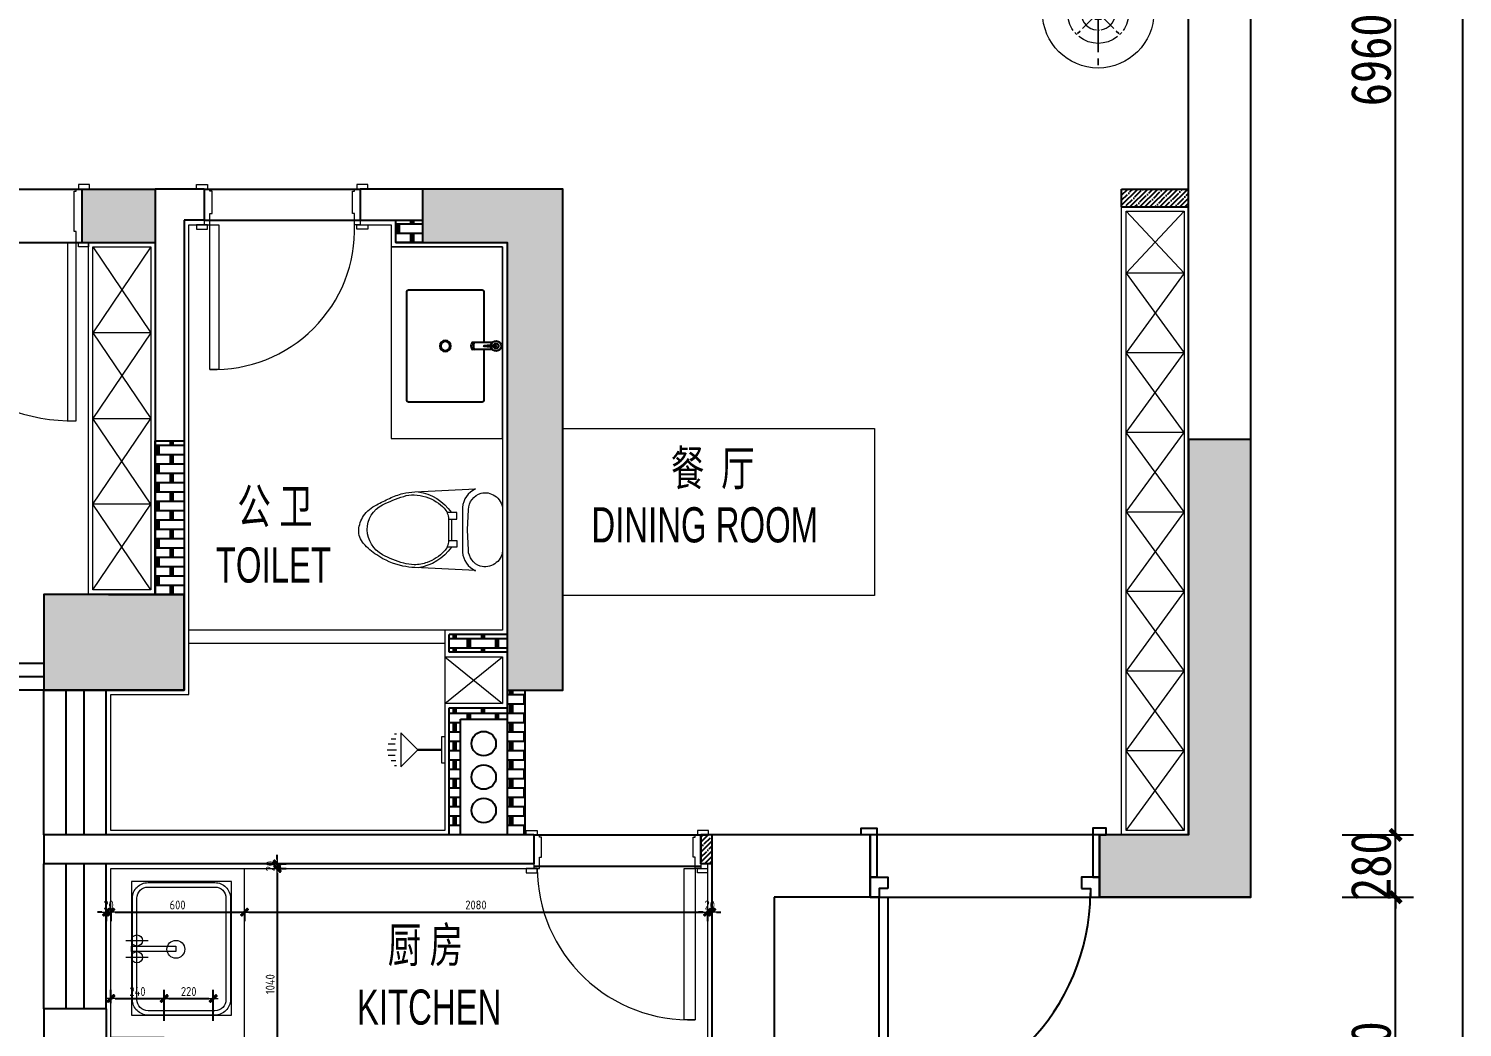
# Model space of a CAD drawing. Header units: millimetres. Extents: x 104198 to 1296755, y -81101 to 81453.
# Drawn here: x 605699 to 612138, y 9406 to 13890 of the extents above; entities that cross this region are included whole.
import ezdxf

# ---------------------------------------------------------------- set-up
doc = ezdxf.new("R2010")
doc.units = ezdxf.units.MM
doc.set_wipeout_variables(frame=1)
doc.header["$PDMODE"] = 3
doc.layers.get('Defpoints').update_dxf_attribs({"color": 250})
for name, color, linetype, lineweight in [('01-PL-墙体柱子', 7, 'Continuous', 35), ('1-洁具', 31, 'Continuous', 15), ('1-门套', 3, 'Continuous', 13), ('P★01 活动家具', 51, 'Continuous', 0), ('P★02 固定家具', 30, 'Continuous', 0), ('P★04 平面门扇', 60, 'Continuous', 0), ('P★07 平面完成面', 200, 'Continuous', 0), ('平面文字', 2, 'Continuous', 0)]:
    doc.layers.add(name, color=color, linetype=linetype, lineweight=lineweight)
for name, color, linetype in [('11-PL-原始门窗', 1, 'Continuous'), ('2-卫生间', 30, 'Continuous'), ('30-PL-平面文字说明', 1, 'Continuous'), ('4-门套', 1, 'Continuous'), ('P-新砌墙体填充', 8, 'Continuous'), ('墙体', 7, 'Continuous'), ('窗户', 1, 'Continuous'), ('门', 250, 'Continuous')]:
    doc.layers.add(name, color=color, linetype=linetype)
doc.styles.add('CCD_DIM', font='ARCHS.SHX')
doc.styles.add('ROMANT', font='', dxfattribs={"width": 0.7})
doc.styles.add('新宋体', font='', dxfattribs={"width": 0.85})
doc.styles.get('ROMANT').set_extended_font_data('SimSun')
doc.styles.get('新宋体').set_extended_font_data('NSimSun')
doc.dimstyles.get("Standard").update_dxf_attribs({"dimtxt": 0.18, "dimasz": 0.18, "dimexe": 0.18, "dimexo": 0.0625, "dimgap": 0.09, "dimtad": 0, "dimtih": 1, "dimtoh": 1, "dimdec": 4, "dimzin": 0, "dimdsep": 46, "dimtxsty": 'Standard', "dimcen": 0.09, "dimadec": 0, "dimazin": 0, "dimtfac": 1, "dimtdec": 4, "dimtofl": 0, "dimtmove": 0, "dimatfit": 3, "dimfxl": 1, "dimtolj": 1, "dimtzin": 0, "dimarcsym": 0})
doc.dimstyles.new('平面外部尺寸', dxfattribs={"dimtxt": 180, "dimasz": 50, "dimexe": 80, "dimexo": 60, "dimgap": 20, "dimtad": 1, "dimdec": 0, "dimtxsty": '新宋体', "dimblk": 'ARCHTICK', "dimcen": 2.5, "dimdle": 80, "dimclrd": 8, "dimclre": 8, "dimclrt": 1, "dimadec": 0, "dimazin": 0, "dimtfac": 1, "dimtdec": 0, "dimtix": 1, "dimtmove": 2, "dimatfit": 3, "dimldrblk": 'DOT', "dimfxl": 1, "dimarcsym": 0})
pattern_1 = [(0, (420179.89, 25065.998), (9e-15, 41.91), []), (90, (420294.19, 25066), (-63.5, 41.91), [41.91, -41.91]), (90, (420281.49, 25066), (-63.5, 41.91), [41.91, -41.91]), (0, (420294.19, 25072.983), (63.5, 41.91), [-114.3, 12.7]), (0, (420294.19, 25079.968), (63.5, 41.91), [-114.3, 12.7]), (0, (420294.19, 25086.953), (63.5, 41.91), [-114.3, 12.7]), (0, (420294.19, 25093.938), (63.5, 41.91), [-114.3, 12.7]), (0, (420294.19, 25100.923), (63.5, 41.91), [-114.3, 12.7])]

# ---------------------------------------------------------------- blocks, each defined once
blk = doc.blocks.new('A$C070810E0')
at = {"layer": '1-洁具'}
for p, q in [((219.9, 0), (219.9, 169.7)), ((240.2, 163.4), (250.3, 163.4)), ((15, 87.9), (138.1, 87.9)), ((15, 81.9), (138.1, 81.9)), ((240.2, 86.7), (288.2, 86.7)), ((244.8, 138.6), (268.1, 138.6)), ((247.1, 113), (282, 113)), ((240.2, 6.3), (250.3, 6.3)), ((244.8, 31.1), (268.1, 31.1)), ((247.1, 56.7), (282, 56.7))]:
    blk.add_line(p, q, dxfattribs=at)
blk.add_lwpolyline([(0, 151.1), (15, 151.1), (15, 18.1), (0, 18.1)], close=True, dxfattribs=at)
blk.add_lwpolyline([(219.9, 169.7), (135.1, 84.9), (219.9, 0)], dxfattribs=at)
blk = doc.blocks.new('A$C52425123')
at = {"color": 31}
blk.add_wipeout([(0, 108.7), (1.9, 42.4), (7.2, 29.4), (15, 18.5), (22.2, 11.9), (32.9, 5.4), (42.2, 2), (49.4, 0.5), (57.1, 0), (370.7, 14.5), (425.1, 20.8), (453.3, 27.2), (493.5, 38.5), (533.4, 51), (555.7, 60.3), (586.8, 80.5), (609.4, 100.9), (630.3, 123.1), (651.9, 160.9), (657.5, 196), (657.2, 204.1), (653.8, 228), (645.1, 256.4), (630.4, 285.1), (616.5, 303.4), (608.8, 311.3), (581.6, 331.4), (558.8, 344.1), (542.3, 352.9), (507.5, 368.7), (479.9, 376.6), (454.5, 380.8), (396.5, 388.9), (370.8, 393.8), (284, 397.8), (79.2, 407.3), (47.2, 407.4), (26, 399), (10.3, 383.9), (3.8, 371.7), (0, 351.2), (0, 298.7)], dxfattribs=at).dxf.layer = '1-洁具'
at = {"layer": '1-洁具', "color": 35, "linetype": 'ByBlock'}
blk.add_line((230.4, 252), (230.4, 156), dxfattribs=at)
at = {"layer": '1-洁具', "color": 35}
for points in [[(122.1, 20.6), (393.7, 34.1, 0.039846), (448, 41.2, 0.096207), (565.7, 91.1, 0.060028), (624.5, 141.9, 0.204422), (646.1, 204, 0.133941), (624.5, 266.1, 0.129163), (565.7, 316.9, -0.000598), (508.3, 345.2, 0.056687), (448, 366.8, 0.051135), (393.7, 373.9), (122.1, 387.7, -0.272391), (180.3, 303.9), (180.3, 104.2, -0.270676), (122.1, 20.4)], [(154.1, 113.3), (157.9, 204.1), (154.1, 295, 0.31346), (97.1, 368.5, 0.214355), (35.5, 356.9, 0.225612), (0, 298.7), (0, 108.7, 0.221111), (35.5, 51.3, 0.214469), (100.8, 40.7, 0.149897), (138.6, 68.7, 0.149897), (154.1, 113.1)], [(262.8, 300.7, 0.09365), (248.5, 278.7, 0.098915), (243.5, 253), (243.5, 155, 0.096282), (248.5, 129.3, 0.096282), (262.8, 107.4, 0.05557), (298, 78.2, 0.05557), (338.8, 57.5, 0.092989), (397.2, 47.3, 0.063501), (444.4, 53.9, 0.057856), (539.8, 92.1, 0.268831), (608.2, 204, 0.294074), (539.8, 315.9, 0.034416), (444.4, 354.2, 0.087024), (397.2, 360.8, 0.134611), (298, 329.8, 0.061058), (262.8, 300.7)]]:
    blk.add_lwpolyline(points, format="xyb", close=True, dxfattribs=at)
at = {"layer": '1-洁具', "color": 35, "linetype": 'ByBlock'}
for points in [[(243.5, 252), (205.9, 252), (205.9, 281.7), (249.8, 281.7)], [(243.5, 156), (205.9, 156), (205.9, 126.3), (249.8, 126.3)]]:
    blk.add_lwpolyline(points, dxfattribs=at)
for centre, start, end in [((411.3, 157.3), 98.20638, 145.47409), ((411.3, 250.8), 214.52591, 261.77825)]:
    blk.add_arc(centre, 219.6, start, end, dxfattribs=at)
blk = doc.blocks.new('A$C4B8E483D')
at = {"layer": '2-卫生间', "color": 31}
for p, q in [((385, 265.3), (297, 265.3)), ((385, 234.7), (297, 234.7))]:
    blk.add_line(p, q, dxfattribs=at)
blk.add_lwpolyline([(350, 234.7), (350, 10, -0.414214), (340, 0), (10, 0, -0.414214), (0, 10), (0, 490, -0.414214), (10, 500), (340, 500, -0.414214), (350, 490), (350, 265.3)], format="xyb", dxfattribs=at)
at = {"layer": '2-卫生间', "color": 8}
blk.add_circle((175, 250), 25, dxfattribs=at)
at = {"layer": '2-卫生间', "color": 250}
blk.add_circle((175, 250), 20, dxfattribs=at)
at = {"layer": '2-卫生间', "color": 31}
for centre, radius, start, end in [((402.2, 250), 23, 189.48811, 170.51189), ((402.2, 250), 12.3, 196.41355, 163.58645), ((402.2, 250), 10.7, 198.39514, 161.60486), ((351.4, 250), 2.86, 90, 270), ((375.7, -56.3), 310.1, 85.50816, 94.49184), ((375.7, 556.3), 310.1, 265.50816, 274.49184), ((400, 250), 2.86, 270, 90)]:
    blk.add_arc(centre, radius, start, end, dxfattribs=at)
at = {"layer": '2-卫生间', "color": 31, "extrusion": (0, 0, -1)}
for centre in [(297, 250), (306.8, 250), (308.2, 250)]:
    blk.add_ellipse(centre, major_axis=(0, 15.3), ratio=0.448066, start_param=3.141593, end_param=6.283185, dxfattribs=at)
blk = doc.blocks.new('hfhfh')
at = {"layer": '1-洁具', "color": 39}
for p, q in [((573843.4, 9796.1), (573943.4, 9796.1)), ((573843.4, 9721.1), (573943.4, 9721.1))]:
    blk.add_line(p, q, dxfattribs=at)
at = {"layer": '1-洁具', "linetype": 'Continuous'}
blk.add_lwpolyline([(574318.4, 10061.1), (573868.4, 10061.1), (573868.4, 9461.1), (574318.4, 9461.1), (574318.4, 10061.1)], dxfattribs=at)
at = {"layer": '1-洁具', "color": 35}
for points in [[(574243.4, 10056.1, -0.414214), (574313.4, 9986.1), (574313.4, 9531.1, -0.414214), (574243.4, 9461.1), (573943.4, 9461.1, -0.414214), (573873.4, 9531.1), (573873.4, 9986.1, -0.414214), (573943.4, 10056.1)], [(574243.4, 10036.1, -0.414214), (574293.4, 9986.1), (574293.4, 9531.1, -0.414214), (574243.4, 9481.1), (573943.4, 9481.1, -0.414214), (573893.4, 9531.1), (573893.4, 9986.1, -0.414214), (573943.4, 10036.1)]]:
    blk.add_lwpolyline(points, format="xyb", close=True, dxfattribs=at)
blk.add_lwpolyline([(573868.4, 9771.1), (574068.4, 9771.1), (574068.4, 9746.1), (573868.4, 9746.1), (573868.4, 9771.1)], dxfattribs=at)
at = {"layer": '1-洁具', "color": 39}
for centre, radius in [((573893.4, 9796.1), 25), ((574068.4, 9756.7), 40), ((573893.4, 9721.1), 25)]:
    blk.add_circle(centre, radius, dxfattribs=at)
blk = doc.blocks.new('WERAWERAWE')
at = {"color": 250, "linetype": 'Continuous'}
for p, q in [((106863.5, -18799.3), (106863.5, -18775)), ((106863.5, -18775), (106863.5, -18799.3)), ((106863.5, -18944.5), (106863.5, -18823.6)), ((106863.5, -18823.6), (106863.5, -18944.5)), ((106805.5, -18911.4), (106853.6, -18959.5)), ((106669.1, -18969.4), (106693.4, -18969.4)), ((106693.4, -18969.4), (106669.1, -18969.4)), ((106717.7, -18969.4), (106838.6, -18969.4)), ((106838.6, -18969.4), (106717.7, -18969.4)), ((106888.5, -18969.4), (107009.4, -18969.4)), ((107009.4, -18969.4), (106888.5, -18969.4)), ((107058, -18969.4), (107033.7, -18969.4)), ((107033.7, -18969.4), (107058, -18969.4)), ((106863.5, -19115.3), (106863.5, -18994.4)), ((106863.5, -18994.4), (106863.5, -19115.3)), ((106873.5, -18979.4), (106921.6, -19027.5)), ((106931.2, -19037.1), (106940.9, -19046.8)), ((106863.5, -19163.9), (106863.5, -19139.6)), ((106863.5, -19139.6), (106863.5, -19163.9))]:
    blk.add_line(p, q, dxfattribs=at)
at = {"color": 8, "linetype": 'Continuous'}
for p, q in [((106786.2, -18892.1), (106795.9, -18901.8)), ((106795.9, -18901.8), (106786.2, -18892.1)), ((106853.6, -18959.5), (106805.5, -18911.4)), ((106873.5, -18959.5), (106921.6, -18911.4)), ((106921.6, -18911.4), (106873.5, -18959.5)), ((106931.2, -18901.8), (106940.9, -18892.1)), ((106940.9, -18892.1), (106931.2, -18901.8)), ((106805.5, -19027.5), (106853.6, -18979.4)), ((106853.6, -18979.4), (106805.5, -19027.5)), ((106921.6, -19027.5), (106873.5, -18979.4)), ((106786.2, -19046.8), (106795.9, -19037.1)), ((106795.9, -19037.1), (106786.2, -19046.8)), ((106940.9, -19046.8), (106931.2, -19037.1))]:
    blk.add_line(p, q, dxfattribs=at)
for major_axis, start_param, end_param in [((113.9, 0), 0.888609, 2.25296), ((-113.9, 0.4), -0.613826, 0.003279), ((111.3, 24.3), 2.125594, 2.22504), ((111.3, 24.3), 2.125594, 2.22504), ((-111.2, 24.8), 4.06263, 4.162076), ((-111.2, 24.8), 4.06263, 4.162076), ((113.9, 0.4), -0.003338, 0.613767), ((113.9, 0.4), 3.138263, 3.755368), ((12.5, 0.1), 1.791898, 2.9004), ((-12.5, 0.1), 0.240329, 1.348832), ((-12.5, 0.1), 3.382057, 4.49056), ((12.5, 0.1), -1.349407, -0.240905), ((-113.9, 0.4), 2.527791, 3.144896), ((-111.3, 24.5), 0.918242, 1.017688), ((-111.3, 24.5), 0.918242, 1.017688), ((113.9, 0), 4.03019, 5.394541), ((111.2, 24.6), -1.01888, -0.919434), ((111.2, 24.6), -1.01888, -0.919434)]:
    blk.add_ellipse((106863.5, -18969.4), major_axis=major_axis, ratio=1, start_param=start_param, end_param=end_param, dxfattribs=at)
at = {"color": 250, "linetype": 'Continuous', "extrusion": (0, 0, -1)}
for major_axis, start_param, end_param in [((45.3, 45.3), 4.030214, 5.394564), ((45.3, 45.3), -0.801005, -0.701559), ((45.3, 45.3), -0.801005, -0.701559), ((45.3, 45.3), -0.617105, 0), ((46, 44.7), -0.014483, 0.602622), ((45.3, 45.3), 3.843152, 3.942598), ((45.3, 45.3), 3.843152, 3.942598), ((45.3, 45.3), 0.888621, 2.252972), ((45.3, 45.3), 0.701559, 0.801005), ((45.3, 45.3), 0.701559, 0.801005), ((46, 44.7), 3.127109, 3.744214), ((45.3, 45.3), 2.524488, 3.141593), ((45.3, 45.3), 2.340587, 2.440033), ((45.3, 45.3), 2.340587, 2.440033)]:
    blk.add_ellipse((106863.5, -18969.4), major_axis=major_axis, ratio=1, start_param=start_param, end_param=end_param, dxfattribs=at)
at = {"color": 250, "linetype": 'Continuous'}
for major_axis, start_param, end_param in [((-24.9, 0), 3.141593, 9.424778), ((24.9, 0.3), 1.789211, 2.897713), ((-24.9, 0.3), 0.243913, 1.352416), ((-24.9, 0.3), 3.385683, 4.494186), ((24.9, 0.3), -1.352603, -0.2441)]:
    blk.add_ellipse((106863.5, -18969.4), major_axis=major_axis, ratio=1, start_param=start_param, end_param=end_param, dxfattribs=at)
at = {"color": 8, "linetype": 'Continuous', "extrusion": (0, 0, -1)}
for major_axis, start_param, end_param in [((10.2, 9.6), 4.712363, 10.995548), ((9.91, 9.91), 3.372739, 4.481242), ((9.91, 9.91), -1.33965, -0.231147), ((9.91, 9.91), 0.231147, 1.33965), ((9.91, 9.91), 1.801943, 2.910446)]:
    blk.add_ellipse((106863.5, -18969.4), major_axis=major_axis, ratio=1, start_param=start_param, end_param=end_param, dxfattribs=at)
blk = doc.blocks.new('_ArchTick')
at = {"color": 2, "linetype": 'ByBlock', "const_width": 0.4}
blk.add_lwpolyline([(-0.5, -0.5), (0.5, 0.5)], dxfattribs=at)
blk = doc.blocks.new('*D1063')
at = {"layer": '30-PL-平面文字说明', "color": 8, "lineweight": -2, "transparency": 16777216}
for p, q in [((579546, 8380.1), (579546, 10070.1)), ((579306, 9990.1), (579626, 9990.1)), ((579306, 8460.1), (579626, 8460.1))]:
    blk.add_line(p, q, dxfattribs=at)
at = {"layer": 'Defpoints', "color": 0, "transparency": 16777216}
for p in [(579246, 9990.1), (579546, 9990.1), (579246, 8460.1)]:
    blk.add_point(p, dxfattribs=at)
at = {"layer": '30-PL-平面文字说明', "color": 8, "lineweight": -2, "transparency": 16777216, "xscale": 50, "yscale": 50, "zscale": 50}
for p, rotation in [((579546, 9990.1), 90), ((579546, 8460.1), 270)]:
    blk.add_blockref('_ArchTick', p, dxfattribs=dict(at, rotation=rotation))
at = {"layer": '30-PL-平面文字说明', "color": 1, "transparency": 16777216, "insert": (579436, 9225.1), "char_height": 180, "attachment_point": 5, "rotation": 90, "style": '新宋体'}
blk.add_mtext('1530', dxfattribs=at)
blk = doc.blocks.new('_Dot')
at = {"color": 2, "linetype": 'ByBlock', "lineweight": -2}
blk.add_line((-0.5, 0), (-1, 0), dxfattribs=at)
at = {"color": 2, "linetype": 'ByBlock', "const_width": 0.5}
blk.add_lwpolyline([(-0.25, 0, 1), (0.25, 0, 1)], format="xyb", close=True, dxfattribs=at)
blk = doc.blocks.new('*D1064')
at = {"layer": '30-PL-平面文字说明', "color": 8, "lineweight": -2, "transparency": 16777216}
for p, q in [((579546, 10190.1), (579546, 17310.1)), ((579306, 17230.1), (579626, 17230.1)), ((579306, 10270.1), (579626, 10270.1))]:
    blk.add_line(p, q, dxfattribs=at)
at = {"layer": 'Defpoints', "color": 0, "transparency": 16777216}
for p in [(579246, 17230.1), (579546, 17230.1), (579246, 10270.1)]:
    blk.add_point(p, dxfattribs=at)
at = {"layer": '30-PL-平面文字说明', "color": 8, "lineweight": -2, "transparency": 16777216, "xscale": 50, "yscale": 50, "zscale": 50}
for p, rotation in [((579546, 17230.1), 90), ((579546, 10270.1), 270)]:
    blk.add_blockref('_ArchTick', p, dxfattribs=dict(at, rotation=rotation))
at = {"layer": '30-PL-平面文字说明', "color": 1, "transparency": 16777216, "insert": (579436, 13750.1), "char_height": 180, "attachment_point": 5, "rotation": 90, "style": '新宋体'}
blk.add_mtext('6960', dxfattribs=at)
blk = doc.blocks.new('*D1068')
at = {"layer": '30-PL-平面文字说明', "color": 8, "lineweight": -2, "transparency": 16777216}
for p, q in [((579846, 19090.1), (579846, 8100.1)), ((579306, 19010.1), (579926, 19010.1)), ((579306, 8180.1), (579926, 8180.1))]:
    blk.add_line(p, q, dxfattribs=at)
at = {"layer": 'Defpoints', "color": 0, "transparency": 16777216}
for p in [(579246, 19010.1), (579246, 8180.1), (579846, 8180.1)]:
    blk.add_point(p, dxfattribs=at)
at = {"layer": '30-PL-平面文字说明', "color": 8, "lineweight": -2, "transparency": 16777216, "xscale": 50, "yscale": 50, "zscale": 50}
for p, rotation in [((579846, 19010.1), 90), ((579846, 8180.1), 270)]:
    blk.add_blockref('_ArchTick', p, dxfattribs=dict(at, rotation=rotation))
at = {"layer": '30-PL-平面文字说明', "color": 1, "transparency": 16777216, "insert": (579736, 16825.1), "char_height": 180, "attachment_point": 5, "rotation": 90, "style": '新宋体'}
blk.add_mtext('10830', dxfattribs=at)
blk = doc.blocks.new('*D1076')
at = {"layer": '30-PL-平面文字说明', "color": 8, "lineweight": -2, "transparency": 16777216}
for p, q in [((579546, 10270.1), (579546, 10320.1)), ((579306, 10270.1), (579626, 10270.1)), ((579546, 9990.1), (579546, 10270.1)), ((579306, 9990.1), (579626, 9990.1)), ((579546, 9990.1), (579546, 9940.1))]:
    blk.add_line(p, q, dxfattribs=at)
at = {"layer": 'Defpoints', "color": 0, "transparency": 16777216}
for p in [(579246, 10270.1), (579546, 10270.1), (579246, 9990.1)]:
    blk.add_point(p, dxfattribs=at)
at = {"layer": '30-PL-平面文字说明', "color": 8, "lineweight": -2, "transparency": 16777216, "xscale": 50, "yscale": 50, "zscale": 50}
for p, rotation in [((579546, 10270.1), 270), ((579546, 9990.1), 90)]:
    blk.add_blockref('_ArchTick', p, dxfattribs=dict(at, rotation=rotation))
at = {"layer": '30-PL-平面文字说明', "color": 1, "transparency": 16777216, "insert": (579436, 10130.1), "char_height": 180, "attachment_point": 5, "rotation": 90, "style": '新宋体'}
blk.add_mtext('280', dxfattribs=at)
blk = doc.blocks.new('WS-cj')
blk.add_hatch(color=2).paths.add_polyline_path([(0.59, 0.82), (-0.82, -0.59), (-0.59, -0.82), (0.82, 0.59)])
at = {"color": 2, "linetype": 'ByBlock', "lineweight": 0}
for p, q in [((-1.1, 0), (0, 0)), ((0, 0), (1.1, 0))]:
    blk.add_line(p, q, dxfattribs=at)
at = {"color": 2}
blk.add_lwpolyline([(0.59, 0.82), (-0.82, -0.59), (-0.59, -0.82), (0.82, 0.59)], close=True, dxfattribs=at)
blk = doc.blocks.new('*D1182')
at = {"color": 44, "lineweight": -2, "transparency": 16777216}
for p, q in [((606067.7, 9926.2), (606067.7, 9883.7)), ((606087.7, 9923.7), (606647.7, 9923.7)), ((606667.7, 9926.2), (606667.7, 9883.7))]:
    blk.add_line(p, q, dxfattribs=at)
at = {"layer": 'Defpoints', "color": 0, "transparency": 16777216}
for p in [(606067.7, 9966.2), (606667.7, 9966.2), (606667.7, 9923.7)]:
    blk.add_point(p, dxfattribs=at)
at = {"color": 44, "lineweight": -2, "transparency": 16777216, "xscale": 20, "yscale": 20, "zscale": 20, "rotation": 180}
blk.add_blockref('WS-cj', (606067.7, 9923.7), dxfattribs=at)
at = {"color": 44, "lineweight": -2, "transparency": 16777216, "xscale": 20, "yscale": 20, "zscale": 20}
blk.add_blockref('WS-cj', (606667.7, 9923.7), dxfattribs=at)
at = {"color": 2, "transparency": 16777216, "insert": (606367.7, 9955.7), "char_height": 40, "attachment_point": 5, "style": 'CCD_DIM'}
blk.add_mtext('\\A1;600', dxfattribs=at)
blk = doc.blocks.new('CCD_Leader_Arrow')
at = {"color": 50, "linetype": 'ByBlock'}
blk.add_line((0, 0), (-1, 0), dxfattribs=at)
for points in [[(-0.86, 0.67), (-0.6, 0.85), (-0.24, 0), (0, 0)], [(-0.86, -0.67), (-0.6, -0.85), (-0.24, 0), (0, 0)]]:
    blk.add_solid(points, dxfattribs=at)
blk = doc.blocks.new('*D1183')
at = {"color": 44, "lineweight": -2, "transparency": 16777216}
for p, q in [((606667.7, 9926.2), (606667.7, 9883.7)), ((606687.7, 9923.7), (608727.7, 9923.7)), ((608747.7, 9938.4), (608747.7, 9883.7))]:
    blk.add_line(p, q, dxfattribs=at)
at = {"layer": 'Defpoints', "color": 0, "transparency": 16777216}
for p in [(606667.7, 9966.2), (608747.7, 9978.4), (608747.7, 9923.7)]:
    blk.add_point(p, dxfattribs=at)
at = {"color": 44, "lineweight": -2, "transparency": 16777216, "xscale": 20, "yscale": 20, "zscale": 20, "rotation": 180}
blk.add_blockref('WS-cj', (606667.7, 9923.7), dxfattribs=at)
at = {"color": 44, "lineweight": -2, "transparency": 16777216, "xscale": 20, "yscale": 20, "zscale": 20}
blk.add_blockref('WS-cj', (608747.7, 9923.7), dxfattribs=at)
at = {"color": 2, "transparency": 16777216, "insert": (607707.7, 9955.7), "char_height": 40, "attachment_point": 5, "style": 'CCD_DIM'}
blk.add_mtext('\\A1;2080', dxfattribs=at)
blk = doc.blocks.new('*D1184')
at = {"color": 44, "lineweight": -2, "transparency": 16777216}
for p, q in [((606027.7, 9923.7), (606007.7, 9923.7)), ((606047.7, 9923.7), (606047.7, 9883.7)), ((606047.7, 9923.7), (606067.7, 9923.7)), ((606067.7, 9926.2), (606067.7, 9883.7)), ((606087.7, 9923.7), (606107.7, 9923.7))]:
    blk.add_line(p, q, dxfattribs=at)
at = {"layer": 'Defpoints', "color": 0, "transparency": 16777216}
for p in [(606047.7, 9958.6), (606067.7, 9966.2), (606067.7, 9923.7)]:
    blk.add_point(p, dxfattribs=at)
at = {"color": 44, "lineweight": -2, "transparency": 16777216, "xscale": 20, "yscale": 20, "zscale": 20}
blk.add_blockref('WS-cj', (606047.7, 9923.7), dxfattribs=at)
at = {"color": 44, "lineweight": -2, "transparency": 16777216, "xscale": 20, "yscale": 20, "zscale": 20, "rotation": 180}
blk.add_blockref('WS-cj', (606067.7, 9923.7), dxfattribs=at)
at = {"color": 2, "transparency": 16777216, "insert": (606057.7, 9955.7), "char_height": 40, "attachment_point": 5, "style": 'CCD_DIM'}
blk.add_mtext('\\A1;20', dxfattribs=at)
blk = doc.blocks.new('*D1185')
at = {"color": 44, "lineweight": -2, "transparency": 16777216}
for p, q in [((608727.7, 9923.7), (608707.7, 9923.7)), ((608747.7, 9938.4), (608747.7, 9883.7)), ((608747.7, 9923.7), (608767.7, 9923.7)), ((608767.7, 9938.4), (608767.7, 9883.7)), ((608787.7, 9923.7), (608807.7, 9923.7))]:
    blk.add_line(p, q, dxfattribs=at)
at = {"layer": 'Defpoints', "color": 0, "transparency": 16777216}
for p in [(608747.7, 9978.4), (608767.7, 9978.4), (608767.7, 9923.7)]:
    blk.add_point(p, dxfattribs=at)
at = {"color": 44, "lineweight": -2, "transparency": 16777216, "xscale": 20, "yscale": 20, "zscale": 20}
blk.add_blockref('WS-cj', (608747.7, 9923.7), dxfattribs=at)
at = {"color": 44, "lineweight": -2, "transparency": 16777216, "xscale": 20, "yscale": 20, "zscale": 20, "rotation": 180}
blk.add_blockref('WS-cj', (608767.7, 9923.7), dxfattribs=at)
at = {"color": 2, "transparency": 16777216, "insert": (608757.7, 9955.7), "char_height": 40, "attachment_point": 5, "style": 'CCD_DIM'}
blk.add_mtext('\\A1;20', dxfattribs=at)
blk = doc.blocks.new('*D1186')
at = {"color": 44, "lineweight": -2, "transparency": 16777216}
for p, q in [((606815.5, 10160.1), (606815.5, 10180.1)), ((606815.5, 10140.1), (606855.5, 10140.1)), ((606815.5, 10140.1), (606815.5, 10120.1)), ((606815.5, 10120.1), (606855.5, 10120.1)), ((606815.5, 10100.1), (606815.5, 10080.1))]:
    blk.add_line(p, q, dxfattribs=at)
at = {"layer": 'Defpoints', "color": 0, "transparency": 16777216}
for p in [(606789.6, 10140.1), (606789.6, 10120.1), (606815.5, 10120.1)]:
    blk.add_point(p, dxfattribs=at)
at = {"color": 44, "lineweight": -2, "transparency": 16777216, "xscale": 20, "yscale": 20, "zscale": 20}
for p, rotation in [((606815.5, 10140.1), 270), ((606815.5, 10120.1), 90)]:
    blk.add_blockref('WS-cj', p, dxfattribs=dict(at, rotation=rotation))
at = {"color": 2, "transparency": 16777216, "insert": (606783.5, 10130.1), "char_height": 40, "attachment_point": 5, "rotation": 90, "style": 'CCD_DIM'}
blk.add_mtext('\\A1;20', dxfattribs=at)
blk = doc.blocks.new('*D1187')
at = {"color": 44, "lineweight": -2, "transparency": 16777216}
for p, q in [((606815.5, 10120.1), (606855.5, 10120.1)), ((606815.5, 10100.1), (606815.5, 9100.1)), ((606815.5, 9080.1), (606775.5, 9080.1))]:
    blk.add_line(p, q, dxfattribs=at)
at = {"layer": 'Defpoints', "color": 0, "transparency": 16777216}
for p in [(606789.6, 10120.1), (606815.5, 9080.1), (606815.5, 9080.1)]:
    blk.add_point(p, dxfattribs=at)
at = {"color": 44, "lineweight": -2, "transparency": 16777216, "xscale": 20, "yscale": 20, "zscale": 20}
for p, rotation in [((606815.5, 10120.1), 90), ((606815.5, 9080.1), 270)]:
    blk.add_blockref('WS-cj', p, dxfattribs=dict(at, rotation=rotation))
at = {"color": 2, "transparency": 16777216, "insert": (606783.5, 9600.1), "char_height": 40, "attachment_point": 5, "rotation": 90, "style": 'CCD_DIM'}
blk.add_mtext('\\A1;1040', dxfattribs=at)
blk = doc.blocks.new('*D1192')
at = {"color": 44, "lineweight": -2, "transparency": 16777216}
for p, q in [((606067.7, 9514.5), (606067.7, 9575.2)), ((606087.7, 9535.2), (606287.7, 9535.2)), ((606307.7, 9435.2), (606307.7, 9575.2))]:
    blk.add_line(p, q, dxfattribs=at)
at = {"layer": 'Defpoints', "color": 0, "transparency": 16777216}
for p in [(606307.7, 9535.2), (606067.7, 9474.5), (606307.7, 9360.1)]:
    blk.add_point(p, dxfattribs=at)
at = {"color": 44, "lineweight": -2, "transparency": 16777216, "xscale": 20, "yscale": 20, "zscale": 20, "rotation": 180}
blk.add_blockref('WS-cj', (606067.7, 9535.2), dxfattribs=at)
at = {"color": 44, "lineweight": -2, "transparency": 16777216, "xscale": 20, "yscale": 20, "zscale": 20}
blk.add_blockref('WS-cj', (606307.7, 9535.2), dxfattribs=at)
at = {"color": 2, "transparency": 16777216, "insert": (606187.7, 9567.2), "char_height": 40, "attachment_point": 5, "style": 'CCD_DIM'}
blk.add_mtext('\\A1;240', dxfattribs=at)
blk = doc.blocks.new('*D1193')
at = {"color": 44, "lineweight": -2, "transparency": 16777216}
for p, q in [((606307.7, 9435.2), (606307.7, 9575.2)), ((606327.7, 9535.2), (606507.7, 9535.2)), ((606527.7, 9435.2), (606527.7, 9575.2))]:
    blk.add_line(p, q, dxfattribs=at)
at = {"layer": 'Defpoints', "color": 0, "transparency": 16777216}
for p in [(606527.7, 9535.2), (606307.7, 9360.1), (606527.7, 9150.1)]:
    blk.add_point(p, dxfattribs=at)
at = {"color": 44, "lineweight": -2, "transparency": 16777216, "xscale": 20, "yscale": 20, "zscale": 20, "rotation": 180}
blk.add_blockref('WS-cj', (606307.7, 9535.2), dxfattribs=at)
at = {"color": 44, "lineweight": -2, "transparency": 16777216, "xscale": 20, "yscale": 20, "zscale": 20}
blk.add_blockref('WS-cj', (606527.7, 9535.2), dxfattribs=at)
at = {"color": 2, "transparency": 16777216, "insert": (606417.7, 9567.2), "char_height": 40, "attachment_point": 5, "style": 'CCD_DIM'}
blk.add_mtext('\\A1;220', dxfattribs=at)
blk = doc.blocks.new('dfgdfgsd')
at = {"layer": '01-PL-墙体柱子', "lineweight": -2, "ltscale": 10}
for points in [[(578216, 10270.1), (578216, 9990.1), (578896, 9990.1), (578896, 12045.1), (578616, 12045.1), (578616, 10270.1)], [(574106, 11350.1), (573476, 11350.1), (573476, 10920.1), (574106, 10920.1)]]:
    blk.add_hatch(color=8, dxfattribs=at).paths.add_polyline_path(points)
at = {"layer": 'P-新砌墙体填充', "lineweight": -3}
h = blk.add_hatch(dxfattribs=at)
h.set_pattern_fill('BRSTONE', color=256, scale=5, style=0)
h.set_pattern_definition([(0, (569666, 12930.093), (9e-15, 41.91), []), (90, (569780.3, 12930.09), (-63.5, 41.91), [41.91, -41.91]), (90, (569767.6, 12930.09), (-63.5, 41.91), [41.91, -41.91]), (0, (569780.3, 12937.078), (63.5, 41.91), [-114.3, 12.7]), (0, (569780.3, 12944.063), (63.5, 41.91), [-114.3, 12.7]), (0, (569780.3, 12951.048), (63.5, 41.91), [-114.3, 12.7]), (0, (569780.3, 12958.033), (63.5, 41.91), [-114.3, 12.7]), (0, (569780.3, 12965.018), (63.5, 41.91), [-114.3, 12.7])])
h.paths.add_polyline_path([(573976, 13170.1), (573645.9, 13170.1), (573645.9, 12930.1), (573675.9, 12930.1), (573976, 12930.1)])
h.paths.add_polyline_path([(571515.9, 13950.1), (571435.9, 13950.1), (569666, 13950.1), (569666, 13830.1), (571385.9, 13830.1), (571385.9, 13770.1), (571515.9, 13770.1)])
at = {"layer": 'P-新砌墙体填充'}
h = blk.add_hatch(dxfattribs=at)
h.set_pattern_fill('ANSI35', color=256, scale=5, style=0)
h.set_pattern_definition([(45, (578316, 13090.093), (-22.4506, 22.4506), []), (45, (578338.452, 13090.093), (-22.4506, 22.4506), [39.6875, -7.9375, 0, -7.9375])])
h.paths.add_polyline_path([(578616, 13170.1), (578316, 13170.1), (578316, 13090.1), (578616, 13090.1)])
at = {"layer": 'P-新砌墙体填充', "lineweight": -3}
h = blk.add_hatch(dxfattribs=at)
h.set_pattern_fill('BRSTONE', color=256, scale=5, style=0)
h.set_pattern_definition([(0, (575056, 12930.093), (9e-15, 41.91), []), (90, (575170.3, 12930.09), (-63.5, 41.91), [41.91, -41.91]), (90, (575157.6, 12930.09), (-63.5, 41.91), [41.91, -41.91]), (0, (575170.3, 12937.078), (63.5, 41.91), [-114.3, 12.7]), (0, (575170.3, 12944.063), (63.5, 41.91), [-114.3, 12.7]), (0, (575170.3, 12951.048), (63.5, 41.91), [-114.3, 12.7]), (0, (575170.3, 12958.033), (63.5, 41.91), [-114.3, 12.7]), (0, (575170.3, 12965.018), (63.5, 41.91), [-114.3, 12.7])])
h.paths.add_polyline_path([(575176, 13030.1), (575056, 13030.1), (575056, 12930.1), (575176, 12930.1)])
h = blk.add_hatch(dxfattribs=at)
h.set_pattern_fill('BRSTONE', color=256, scale=5, style=0)
h.set_pattern_definition([(0, (573976, 11350.093), (9e-15, 41.91), []), (90, (574090.3, 11350.09), (-63.5, 41.91), [41.91, -41.91]), (90, (574077.6, 11350.09), (-63.5, 41.91), [41.91, -41.91]), (0, (574090.3, 11357.078), (63.5, 41.91), [-114.3, 12.7]), (0, (574090.3, 11364.063), (63.5, 41.91), [-114.3, 12.7]), (0, (574090.3, 11371.048), (63.5, 41.91), [-114.3, 12.7]), (0, (574090.3, 11378.033), (63.5, 41.91), [-114.3, 12.7]), (0, (574090.3, 11385.018), (63.5, 41.91), [-114.3, 12.7])])
h.paths.add_polyline_path([(574106, 12040.1), (573976, 12040.1), (573976, 11350.1), (574106, 11350.1)])
h = blk.add_hatch(dxfattribs=at)
h.set_pattern_fill('BRSTONE', color=256, scale=5, style=0)
h.set_pattern_definition(pattern_1)
h.paths.add_polyline_path([(575296, 11170.1), (575296, 11090.1), (575556, 11090.1), (575556, 11170.1)])
h = blk.add_hatch(dxfattribs=at)
h.set_pattern_fill('BRSTONE', color=256, scale=5, style=0)
h.set_pattern_definition(pattern_1)
h.paths.add_polyline_path([(575556, 10270.1), (575636, 10270.1), (575636, 10920.1), (575556, 10920.1)])
h = blk.add_hatch(dxfattribs=at)
h.set_pattern_fill('BRSTONE', color=256, scale=5, style=0)
h.set_pattern_definition(pattern_1)
h.paths.add_polyline_path([(575556, 10790.1), (575556, 10840.1), (575296, 10840.1), (575296, 10270.1), (575346, 10270.1), (575346, 10790.1)])
at = {"layer": 'P-新砌墙体填充'}
h = blk.add_hatch(dxfattribs=at)
h.set_pattern_fill('ANSI35', color=256, scale=5, style=0)
h.set_pattern_definition([(45, (576426, 10140.093), (-22.451, 22.451), []), (45, (576448.452, 10140.093), (-22.451, 22.451), [39.6875, -7.9375, 0, -7.9375])])
h.paths.add_polyline_path([(576476, 10270.1), (576426, 10270.1), (576426, 10140.1), (576476, 10140.1)])
at = {"color": 8, "linetype": 'ByBlock', "ltscale": 2}
for p, q in [((572785.9, 13170.1), (573645.9, 13170.1)), ((574196, 13170.1), (574896, 13170.1)), ((574196, 13030.1), (574896, 13030.1)), ((572785.9, 12930.1), (573645.9, 12930.1)), ((575676, 10270.1), (576426, 10270.1)), ((575676, 10130.1), (576426, 10130.1))]:
    blk.add_line(p, q, dxfattribs=at)
at = {"color": 5}
for p, q in [((573645.9, 13170.1), (573645.9, 12930.1)), ((573645.9, 13170.1), (573975.9, 13170.1)), ((578316, 13090.1), (578316, 13170.1)), ((578316, 13170.1), (578616, 13170.1)), ((578316, 13090.1), (578616, 13090.1)), ((573645.9, 12930.1), (573975.9, 12930.1)), ((575556, 11170.1), (575296, 11170.1)), ((575296, 11090.1), (575296, 11170.1)), ((575556, 11090.1), (575296, 11090.1)), ((575556, 10920.1), (575556, 10270.1)), ((575636, 10920.1), (575636, 10270.1)), ((575296, 10840.1), (575556, 10840.1)), ((575296, 10270.1), (575296, 10840.1)), ((575346, 10790.1), (575556, 10790.1)), ((575346, 10270.1), (575346, 10790.1)), ((576426, 10270.1), (576426, 10150.1)), ((576476, 10270.1), (576426, 10270.1)), ((576426, 10140.1), (576426, 10270.1)), ((576426, 10270.1), (576461, 10270.1)), ((576476, 10140.1), (576426, 10140.1))]:
    blk.add_line(p, q, dxfattribs=at)
for points in [[(575056, 13030.1), (575176, 13030.1), (575176, 12930.1), (575056, 12930.1)], [(573976, 12040.1), (574106, 12040.1), (574106, 11350.1), (573976, 11350.1)]]:
    blk.add_lwpolyline(points, close=True, dxfattribs=at)
at = {"color": 1}
for points in [[(577266.5, 10030.3), (577226.2, 10030.3), (577226.2, 9990.1), (577186, 9990.1), (577186, 10080.1), (577266.5, 10080.1)], [(578135.5, 10030.3), (578175.8, 10030.3), (578175.8, 9990.1), (578216, 9990.1), (578216, 10080.1), (578135.5, 10080.1)], [(577266.5, 9990.1), (577266.5, 9040.8), (577226.2, 9040.8), (577226.2, 9990.1)]]:
    blk.add_lwpolyline(points, close=True, dxfattribs=at)
at = {"color": 8, "linetype": 'ByBlock'}
blk.add_arc((577197.2, 10019), 978.6, 271.70158, 359.4855, dxfattribs=at)
at = {"layer": '01-PL-墙体柱子', "color": 8, "lineweight": -2, "ltscale": 10}
blk.add_lwpolyline([(578216, 10270.1), (578216, 9990.1), (578896, 9990.1), (578896, 12045.1), (578616, 12045.1), (578616, 10270.1), (578216, 10270.1)], dxfattribs=at)
blk.add_lwpolyline([(574106, 11350.1), (573476, 11350.1), (573476, 10920.1), (574106, 10920.1)], close=True, dxfattribs=at)
at = {"layer": '1-门套'}
for points in [[(573620.9, 13160.1), (573620.9, 13170.1), (573645.9, 13170.1), (573645.9, 12930.1), (573620.9, 12930.1), (573620.9, 12980.1), (573610.9, 12980.1), (573610.9, 13160.1), (573620.9, 13160.1)], [(574221, 13160.1), (574221, 13170.1), (574196, 13170.1), (574196, 13010.1), (574221, 13010.1), (574221, 13060.1), (574231, 13060.1), (574231, 13160.1), (574221, 13160.1)], [(574871, 13160.1), (574871, 13170.1), (574896, 13170.1), (574896, 13010.1), (574871, 13010.1), (574871, 13060.1), (574861, 13060.1), (574861, 13160.1), (574871, 13160.1)], [(575701, 10260.1), (575701, 10270.1), (575676, 10270.1), (575676, 10120.1), (575701, 10120.1), (575701, 10170.1), (575711, 10170.1), (575711, 10260.1), (575701, 10260.1)], [(576401, 10260.1), (576401, 10270.1), (576426, 10270.1), (576426, 10120.1), (576401, 10120.1), (576401, 10170.1), (576391, 10170.1), (576391, 10260.1), (576401, 10260.1)]]:
    blk.add_lwpolyline(points, dxfattribs=at)
for points in [[(573630.9, 13170.1), (573680.9, 13170.1), (573680.9, 13190.1), (573630.9, 13190.1)], [(574211, 13170.1), (574161, 13170.1), (574161, 13190.1), (574211, 13190.1)], [(574881, 13170.1), (574931, 13170.1), (574931, 13190.1), (574881, 13190.1)], [(574211, 13010.1), (574161, 13010.1), (574161, 12990.1), (574211, 12990.1)], [(574881, 13010.1), (574931, 13010.1), (574931, 12990.1), (574881, 12990.1)], [(573630.9, 12930.1), (573675.9, 12930.1), (573675.9, 12910.1), (573630.9, 12910.1)], [(575691, 10270.1), (575641, 10270.1), (575641, 10290.1), (575691, 10290.1)], [(576411, 10270.1), (576461, 10270.1), (576461, 10290.1), (576411, 10290.1)], [(575691, 10120.1), (575641, 10120.1), (575641, 10100.1), (575691, 10100.1)], [(576411, 10120.1), (576456.1, 10120.1), (576456.1, 10100.1), (576411, 10100.1)]]:
    blk.add_lwpolyline(points, close=True, dxfattribs=at)
at = {"layer": '11-PL-原始门窗', "color": 251}
for p, q in [((573476, 10980.1), (571446, 10980.1)), ((573576, 10270.1), (573576, 10920.1)), ((573656, 10270.1), (573656, 10920.1)), ((573576, 9490.1), (573576, 10140.1)), ((573656, 9490.1), (573656, 10140.1))]:
    blk.add_line(p, q, dxfattribs=at)
at = {"layer": '30-PL-平面文字说明'}
for p, q in [((573476, 11040.1), (571516, 11040.1)), ((573476, 10920.1), (571386, 10920.1)), ((575676, 10270.1), (575636, 10270.1))]:
    blk.add_line(p, q, dxfattribs=at)
blk.add_lwpolyline([(574106, 11350.1), (573476, 11350.1), (573476, 10920.1), (574106, 10920.1)], close=True, dxfattribs=at)
at = {"layer": '4-门套', "color": 1}
for points in [[(577186, 10080.1), (577186, 10080.1), (577186, 10270.1), (577146, 10270.1), (577146, 10300.1), (577216, 10300.1), (577216, 10080.1), (577186, 10080.1)], [(578216, 10080.1), (578216, 10080.1), (578216, 10270.1), (578246, 10270.1), (578246, 10300.1), (578186, 10300.1), (578186, 10080.1), (578216, 10080.1)]]:
    blk.add_lwpolyline(points, dxfattribs=at)
at = {"layer": 'P★01 活动家具', "color": 250}
for p, q in [((573955.9, 12525.1), (573695.9, 12525.1)), ((573695.9, 12140.1), (573955.9, 12140.1)), ((573955.9, 11755.1), (573695.9, 11755.1))]:
    blk.add_line(p, q, dxfattribs=at)
at = {"layer": 'P★01 活动家具'}
for p, q in [((575276, 11190.1), (574126, 11190.1)), ((575276, 11130.1), (574126, 11130.1)), ((575276, 11070.1), (575276, 10860.1)), ((575276, 10860.1), (575536, 11070.1)), ((575276, 11070.1), (575536, 10860.1)), ((574376, 9080.1), (574376, 10120.1))]:
    blk.add_line(p, q, dxfattribs=at)
at = {"layer": 'P★01 活动家具', "color": 2}
blk.add_lwpolyline([(573675.9, 12930.1), (573975.9, 12930.1), (573975.9, 11350.1), (573675.9, 11350.1)], close=True, dxfattribs=at)
at = {"layer": 'P★01 活动家具', "color": 250}
blk.add_lwpolyline([(573695.9, 12910.1), (573955.9, 12910.1), (573955.9, 11370.1), (573695.9, 11370.1)], close=True, dxfattribs=at)
for points in [[(573955.9, 12910.1), (573695.9, 12525.1), (573955.9, 12140.1)], [(573695.9, 12910.1), (573955.9, 12525.1), (573695.9, 12140.1)], [(573955.9, 11370.1), (573695.9, 11755.1), (573955.9, 12140.1)], [(573695.9, 11370.1), (573955.9, 11755.1), (573695.9, 12140.1)]]:
    blk.add_lwpolyline(points, dxfattribs=at)
at = {"layer": 'P★01 活动家具'}
for points in [[(575036, 12050.1), (575536, 12050.1), (575536, 12910.1), (575036, 12910.1)], [(575806, 12095.1), (577206, 12095.1), (577206, 11345.1), (575806, 11345.1)]]:
    blk.add_lwpolyline(points, close=True, dxfattribs=at)
blk.add_circle((578210.5, 13963.4), 250, dxfattribs=at)
at = {"layer": 'P★02 固定家具', "color": 50}
for p, q in [((578316, 10270.1), (578316, 13090.1)), ((578316, 13090.1), (578616, 13090.1))]:
    blk.add_line(p, q, dxfattribs=at)
at = {"layer": 'P★02 固定家具', "color": 250}
for p, q in [((578596, 12792.6), (578336, 12792.6)), ((578596, 12435.1), (578336, 12435.1)), ((578596, 12077.6), (578336, 12077.6)), ((578336, 11720.1), (578596, 11720.1)), ((578596, 11362.6), (578336, 11362.6)), ((578596, 11005.1), (578336, 11005.1)), ((578596, 10647.6), (578336, 10647.6))]:
    blk.add_line(p, q, dxfattribs=at)
blk.add_lwpolyline([(578336, 13070.1), (578596, 13070.1), (578596, 10290.1), (578336, 10290.1)], close=True, dxfattribs=at)
for points in [[(578336, 13070.1), (578596, 12792.6), (578336, 12435.1)], [(578596, 13070.1), (578336, 12792.6), (578596, 12435.1)], [(578336, 11720.1), (578596, 12077.6), (578336, 12435.1)], [(578596, 11720.1), (578336, 12077.6), (578596, 12435.1)], [(578336, 11720.1), (578596, 11362.6), (578336, 11005.1)], [(578596, 11720.1), (578336, 11362.6), (578596, 11005.1)], [(578336, 10290.1), (578596, 10647.6), (578336, 11005.1)], [(578596, 10290.1), (578336, 10647.6), (578596, 11005.1)]]:
    blk.add_lwpolyline(points, dxfattribs=at)
at = {"layer": 'P★04 平面门扇'}
for points in [[(574261, 13010.1), (574261, 12360.1), (574221, 12360.1), (574221, 13010.1)], [(573620.9, 12130.1), (573620.9, 12930.1), (573580.9, 12930.1), (573580.9, 12130.1)], [(576351, 9440.1), (576351, 10120.1), (576401, 10120.1), (576401, 9440.1)]]:
    blk.add_lwpolyline(points, close=True, dxfattribs=at)
at = {"layer": 'P★04 平面门扇', "color": 250}
for centre, radius, start, end in [((574241, 12990.1), 630.3, 268.1817, 1.8183), ((573600.9, 12929.8), 800, 179.9821, 271.43254), ((576376, 10124.7), 685, 180.38131, 272.0915)]:
    blk.add_arc(centre, radius, start, end, dxfattribs=at)
at = {"layer": 'P★07 平面完成面'}
blk.add_lwpolyline([(576456, 10140.1), (576456, 10140.1), (576456, 8480.1), (574236, 8480.1), (574236, 9150.1), (574016, 9150.1), (574016, 9360.1), (573776, 9360.1), (573776, 10120.1), (575676, 10120.1)], dxfattribs=at)
at = {"layer": '墙体', "color": 7}
for p, q in [((578896, 9990.1), (578896, 19010.1)), ((578616, 10270.1), (578616, 17230.1)), ((578616, 10270.1), (578616, 17230.1)), ((573976, 13170.1), (573976, 11350.1)), ((574106, 13170.1), (573976, 13170.1)), ((574196, 13170.1), (573976, 13170.1)), ((574196, 13170.1), (574196, 13030.1)), ((575806, 13170.1), (574896, 13170.1)), ((574896, 13170.1), (574896, 13030.1)), ((575806, 10920.1), (575806, 13170.1)), ((574106, 13030.1), (574106, 11350.1)), ((574196, 13030.1), (574106, 13030.1)), ((574896, 13030.1), (575176, 13030.1)), ((575056, 12930.1), (575556, 12930.1)), ((573766, 11350.1), (574106, 11350.1)), ((574106, 11350.1), (574106, 10920.1)), ((573756, 10920.1), (573476, 10920.1)), ((574106, 10920.1), (573756, 10920.1)), ((574106, 10920.1), (573756, 10920.1)), ((575556, 10920.1), (575806, 10920.1)), ((575556, 10920.1), (575806, 10920.1)), ((573756, 10270.1), (573476, 10270.1)), ((573476, 10270.1), (573476, 10140.1)), ((575676, 10270.1), (573756, 10270.1)), ((575676, 10270.1), (575636, 10270.1)), ((575676, 10270.1), (575676, 10140.1)), ((577186, 10270.1), (576476, 10270.1)), ((576476, 10270.1), (576476, 8460.1)), ((577186, 10270.1), (577186, 9990.1)), ((578616, 10270.1), (578216, 10270.1)), ((578216, 10270.1), (578216, 9990.1)), ((578616, 10270.1), (578216, 10270.1)), ((573756, 10140.1), (573476, 10140.1)), ((575676, 10140.1), (573756, 10140.1)), ((577186, 9990.1), (576756, 9990.1)), ((576756, 9990.1), (576756, 8180.1)), ((578896, 9990.1), (578216, 9990.1)), ((573756, 9490.1), (573476, 9490.1)), ((573476, 9490.1), (573476, 8180.1)), ((573756, 9490.1), (573756, 8460.1))]:
    blk.add_line(p, q, dxfattribs=at)
at = {"layer": '墙体', "color": 1}
for centre in [(575451, 10680.1), (575451, 10530.1), (575451, 10380.1)]:
    blk.add_circle(centre, 55, dxfattribs=at)
at = {"layer": '窗户', "color": 1}
for p, q in [((573476, 10270.1), (573476, 10920.1)), ((573756, 10270.1), (573756, 10920.1)), ((573476, 9490.1), (573476, 10140.1)), ((573756, 9490.1), (573756, 10140.1))]:
    blk.add_line(p, q, dxfattribs=at)
at = {"layer": '门', "color": 250}
for p, q in [((578216, 10270.1), (577186, 10270.1)), ((577186, 9990.1), (578216, 9990.1))]:
    blk.add_line(p, q, dxfattribs=at)
at = {"layer": 'P★01 活动家具', "xscale": -1.204346879967488, "yscale": 1.204346879996592, "zscale": 1.20434688}
blk.add_blockref('WERAWERAWE', (706911.3, 36806.8), dxfattribs=at)
at = {"layer": 'P★01 活动家具', "xscale": -1, "rotation": 180}
blk.add_blockref('A$C4B8E483D', (575103.5, 12715.4), dxfattribs=at)
at = {"layer": 'P★01 活动家具', "xscale": -1}
blk.add_blockref('A$C52425123', (575536, 11436.1), dxfattribs=at)
at = {"layer": 'P★01 活动家具', "xscale": 0.9000000000232831, "yscale": 0.9000000000014552, "zscale": 0.9, "rotation": 180}
blk.add_blockref('A$C070810E0', (575276, 10728.1), dxfattribs=at)
at = {"layer": 'P★01 活动家具'}
blk.add_blockref('hfhfh', (0, 0), dxfattribs=at)
at = {"layer": '平面文字', "char_height": 157.895, "attachment_point": 1, "style": 'ROMANT'}
for s, width, insert in [('{\\fMicrosoft YaHei|b0|i0|c134|p34;餐  厅   }', 497.301, (576291.5, 11996.5)), ('{\\fMicrosoft YaHei|b0|i0|c134|p34;公 卫 }', 348.52, (574344.1, 11825.4)), ('{\\fMicrosoft YaHei|b0|i0|c134|p34;厨 房   }', 361.17, (575019.8, 9855.9))]:
    blk.add_mtext_dynamic_manual_height_columns(s, width=width, gutter_width=12.5, heights=[0], dxfattribs=dict(at, insert=insert))
at = {"layer": '平面文字', "char_height": 157.895, "width": 40937.329, "attachment_point": 1, "style": 'ROMANT'}
for s, insert in [('{\\fﾾﾭﾵﾩWﾷﾱﾷￂﾺￚ|b0|i0|c134|p49;DINING ROOM}', (575934.6, 11741.5)), ('{\\fﾾﾭﾵﾩWﾷﾱﾷￂﾺￚ|b0|i0|c134|p49;TOILET}', (574247.6, 11561.2)), ('{\\fﾾﾭﾵﾩWﾷﾱﾷￂﾺￚ|b0|i0|c134|p49;KITCHEN }', (574881.5, 9576.2))]:
    blk.add_mtext(s, dxfattribs=dict(at, insert=insert))
at = {"layer": '30-PL-平面文字说明', "color": 251}
dim = blk.add_linear_dim(base=(579846, 8180.1), p1=(579246, 19010.1), p2=(579246, 8180.1), angle=90, dimstyle='平面外部尺寸', dxfattribs=at)
dim.commit()
dim.dimension.update_dxf_attribs({"geometry": '*D1068', "text_midpoint": (579736, 16825.1), "dimtype": 128})
for base, p1, p2, picture, middle in [((579546, 17230.1), (579246, 10270.1), (579246, 17230.1), '*D1064', (579436, 13750.1)), ((579546, 10270.1), (579246, 9990.1), (579246, 10270.1), '*D1076', (579436, 10130.1)), ((579546, 9990.1), (579246, 8460.1), (579246, 9990.1), '*D1063', (579436, 9225.1))]:
    dim = blk.add_linear_dim(base=base, p1=p1, p2=p2, angle=90, dimstyle='平面外部尺寸', dxfattribs=at)
    dim.commit()
    dim.dimension.update_dxf_attribs({"geometry": picture, "text_midpoint": middle})
at = {"layer": '01-PL-墙体柱子', "lineweight": -2, "ltscale": 10}
blk.add_hatch(color=8, dxfattribs=at).paths.add_polyline_path([(575556, 10920.1), (575806, 10920.1), (575806, 13170.1), (575176, 13170.1), (575176, 12930.1), (575556, 12930.1)])
at = {"layer": '01-PL-墙体柱子', "color": 8, "lineweight": -2, "ltscale": 10}
blk.add_lwpolyline([(575556, 10920.1), (575806, 10920.1), (575806, 13170.1), (575176, 13170.1), (575176, 12930.1), (575556, 12930.1), (575556, 10920.1)], dxfattribs=at)
at = {"layer": 'P★07 平面完成面'}
blk.add_lwpolyline([(574896, 13010.1), (575036, 13010.1), (575036, 12910.1), (575536, 12910.1), (575536, 11190.1), (575276, 11190.1), (575276, 11070.1), (575536, 11070.1), (575536, 10860.1), (575276, 10860.1), (575276, 10290.1), (573776, 10290.1), (573776, 10900.1), (574126, 10900.1), (574126, 13010.1), (574196, 13010.1)], dxfattribs=at)
at = {"layer": '墙体', "color": 7}
blk.add_line((575556, 12930.1), (575556, 10920.1), dxfattribs=at)

msp = doc.modelspace()

# ---------------------------------------------------------------- block references
at = {"color": 0}
msp.add_blockref('dfgdfgsd', (32291.7, 0), dxfattribs=at)

# ---------------------------------------------------------------- next in the draw order: dimensions: what is measured, and where the dimension line sits
for base, p1, p2, picture, middle in [((606815.5, 10120.1), (606789.6, 10140.1), (606789.6, 10120.1), '*D1186', (606783.5, 10130.1)), ((606815.5, 9080.1), (606789.6, 10120.1), (606815.5, 9080.1), '*D1187', (606783.5, 9600.1))]:
    dim = msp.add_linear_dim(base=base, p1=p1, p2=p2, angle=90, dimstyle='Standard', override={"dimscale": 20, "dimtxt": 2, "dimasz": 1, "dimexe": 2, "dimexo": 2, "dimgap": 0.6, "dimtad": 1, "dimtih": 0, "dimtoh": 0, "dimdec": 0, "dimrnd": 5, "dimzin": 8, "dimtxsty": 'CCD_DIM', "dimblk": 'WS-cj', "dimcen": 1, "dimclrd": 44, "dimclre": 44, "dimclrt": 2, "dimazin": 2, "dimtix": 1, "dimtofl": 1, "dimtmove": 2, "dimldrblk": 'CCD_Leader_Arrow', "dimfxl": 5, "dimfxlon": 1, "dimtzin": 8}, dxfattribs=at)
    dim.commit()
    dim.dimension.update_dxf_attribs({"geometry": picture, "text_midpoint": middle})
for base, p1, p2, picture, middle in [((606067.7, 9923.7), (606047.7, 9958.6), (606067.7, 9966.2), '*D1184', (606057.7, 9955.7)), ((606667.7, 9923.7), (606067.7, 9966.2), (606667.7, 9966.2), '*D1182', (606367.7, 9955.7)), ((608747.7, 9923.7), (606667.7, 9966.2), (608747.7, 9978.4), '*D1183', (607707.7, 9955.7)), ((608767.7, 9923.7), (608747.7, 9978.4), (608767.7, 9978.4), '*D1185', (608757.7, 9955.7)), ((606307.7, 9535.2), (606067.7, 9474.5), (606307.7, 9360.1), '*D1192', (606187.7, 9567.2)), ((606527.7, 9535.2), (606307.7, 9360.1), (606527.7, 9150.1), '*D1193', (606417.7, 9567.2))]:
    dim = msp.add_linear_dim(base=base, p1=p1, p2=p2, dimstyle='Standard', override={"dimscale": 20, "dimtxt": 2, "dimasz": 1, "dimexe": 2, "dimexo": 2, "dimgap": 0.6, "dimtad": 1, "dimtih": 0, "dimtoh": 0, "dimdec": 0, "dimrnd": 5, "dimzin": 8, "dimtxsty": 'CCD_DIM', "dimblk": 'WS-cj', "dimcen": 1, "dimclrd": 44, "dimclre": 44, "dimclrt": 2, "dimazin": 2, "dimtix": 1, "dimtofl": 1, "dimtmove": 2, "dimldrblk": 'CCD_Leader_Arrow', "dimfxl": 5, "dimfxlon": 1, "dimtzin": 8}, dxfattribs=at)
    dim.commit()
    dim.dimension.update_dxf_attribs({"geometry": picture, "text_midpoint": middle})

doc.saveas('drawing.dxf')
